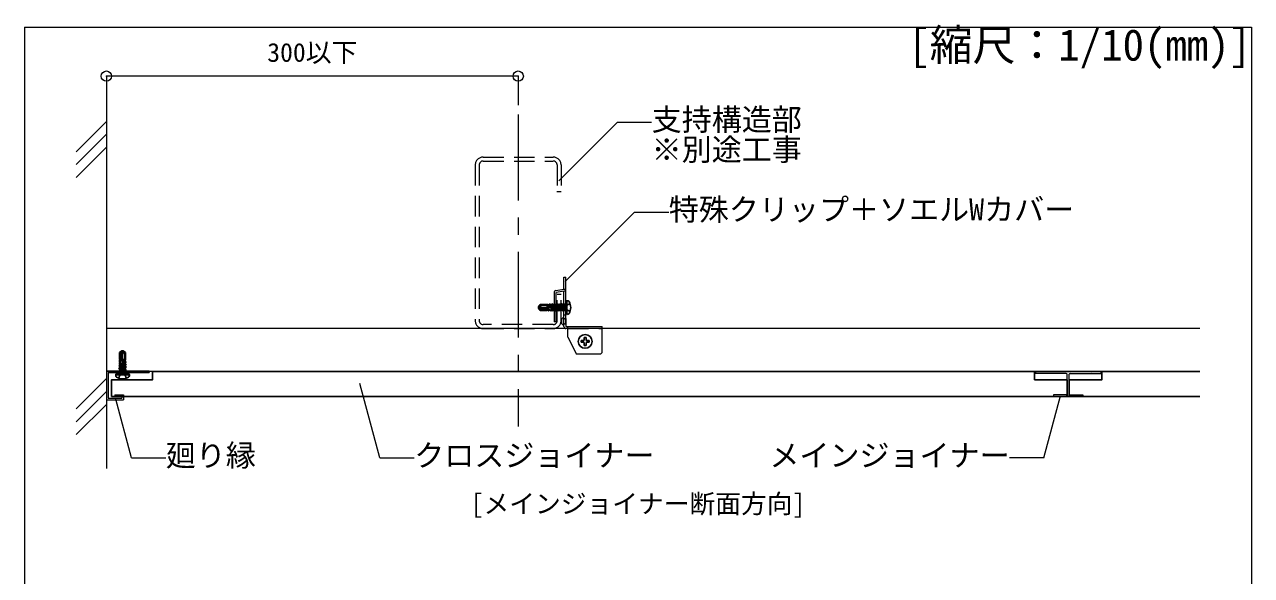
# Model space of a CAD drawing. Units: millimetres, scale not verified. Extents: x -1950 to 1950, y -1347 to 1325.
# Drawn here: x 20 to 735, y -834 to -512 of the extents above; entities that cross this region are included whole.
import ezdxf
from ezdxf.enums import TextEntityAlignment as Align

# ---------------------------------------------------------------- set-up
doc = ezdxf.new("R2010")
doc.units = ezdxf.units.MM
doc.header["$LTSCALE"] = 10
doc.header["$PDMODE"] = 32
doc.header["$PDSIZE"] = 6
for name, pattern in [('CHAIN1', [8, 5, -1, 1, -1]), ('DASHED1', [1.8, 1.2, -0.6]), ('LONG_DASHED1', [7, 6, -1])]:
    doc.linetypes.add(name, pattern=pattern)
for name, color, linetype, lineweight in [('4-0_中心線', 4, 'CHAIN1', 9), ('4-1_吊り材', 7, 'Continuous', 18), ('4-2_野縁受け', 3, 'Continuous', 18), ('4-3_野縁', 2, 'Continuous', 25), ('4-5_寸法', 4, 'Continuous', 9), ('4-6_文字', 7, 'Continuous', 18), ('4-9_躯体他', 4, 'Continuous', 9), ('4-B_補強金具・金具・その他', 3, 'Continuous', 18), ('4-C_ビス・アンカーボルト・強調図形', 2, 'Continuous', 25), ('F-3_野縁', 3, 'Continuous', 18)]:
    doc.layers.add(name, color=color, linetype=linetype, lineweight=lineweight)
doc.layers.add('F-6_文字', color=7, linetype='Continuous')
doc.styles.add('ＭＳ ゴシック', font='')
doc.styles.get('ＭＳ ゴシック').set_extended_font_data('MS Gothic')

msp = doc.modelspace()

# ---------------------------------------------------------------- linework, layer by layer
at = {"layer": '4-0_中心線'}
msp.add_line((307.68, -564.82), (307.68, -746.66), dxfattribs=at)
at = {"layer": '4-1_吊り材'}
for p, q in [((67.68, -689.56), (67.68, -714.56)), ((705, -689.56), (67.68, -689.56)), ((705, -714.56), (67.68, -714.56))]:
    msp.add_line(p, q, dxfattribs=at)
at = {"layer": '4-2_野縁受け'}
for p, q in [((609.18, -714.56), (609.18, -715.76)), ((614.68, -715.56), (614.78, -715.76)), ((627.08, -715.76), (614.78, -715.76)), ((627.58, -727.76), (627.58, -716.26)), ((628.78, -727.76), (628.78, -716.26)), ((629.28, -715.76), (641.58, -715.76)), ((641.68, -715.56), (641.58, -715.76)), ((641.68, -715.56), (641.78, -715.76)), ((641.78, -715.76), (647.18, -715.76)), ((619.68, -728.26), (619.68, -729.26)), ((627.08, -728.26), (619.68, -728.26)), ((619.68, -729.26), (636.68, -729.26))]:
    msp.add_line(p, q, dxfattribs=at)
for points in [[(609.18, -714.56), (647.18, -714.56), (647.18, -715.76)], [(614.68, -715.56), (614.58, -715.76), (609.18, -715.76)], [(629.28, -728.26), (636.68, -728.26), (636.68, -729.26)]]:
    msp.add_lwpolyline(points, dxfattribs=at)
for centre, start, end in [((627.08, -716.26), 0, 90), ((629.28, -716.26), 90, 180), ((627.08, -727.76), 270, 0), ((629.28, -727.76), 180, 270)]:
    msp.add_arc(centre, 0.5, start, end, dxfattribs=at)
at = {"layer": '4-3_野縁'}
for p, q in [((94.55, -714.56), (705, -714.56)), ((608.58, -719.56), (608.58, -714.56)), ((682.14, -714.56), (705, -714.56)), ((627.58, -719.56), (608.58, -719.56)), ((627.58, -729.26), (627.58, -719.56)), ((70.61, -729.26), (705, -729.26))]:
    msp.add_line(p, q, dxfattribs=at)
for points in [[(70.61, -729.26), (70.61, -719.56), (94.55, -719.56), (94.55, -714.56)], [(628.78, -729.26), (628.78, -719.56), (647.78, -719.56), (647.78, -714.56)]]:
    msp.add_lwpolyline(points, dxfattribs=at)
at = {"layer": '4-5_寸法'}
for p, q in [((67.68, -542.34), (67.68, -559.23)), ((307.68, -542.34), (67.68, -542.34)), ((307.68, -542.34), (307.68, -559.23))]:
    msp.add_line(p, q, dxfattribs=at)
at = {"layer": '4-5_寸法', "color": 7}
for p in [(67.68, -542.34), (307.68, -542.34)]:
    msp.add_point(p, dxfattribs=at)
at = {"layer": '4-6_文字'}
for p, q in [((331.32, -603.33), (365.46, -569.19)), ((365.46, -569.19), (385.46, -569.19)), ((334.96, -662.1), (375.46, -621.6)), ((375.46, -621.6), (395.46, -621.6)), ((227.1, -765.04), (215.46, -721.57)), ((614.05, -765.04), (623.74, -728.85)), ((82.3, -765.04), (73.11, -730.73)), ((82.3, -765.04), (102.3, -765.04)), ((227.1, -765.04), (247.1, -765.04)), ((614.05, -765.04), (594.05, -765.04))]:
    msp.add_line(p, q, dxfattribs=at)
at = {"layer": '4-9_躯体他'}
for p, q in [((67.68, -547.32), (67.68, -771.09)), ((50, -586.43), (67.68, -568.76)), ((50, -593.93), (67.68, -576.26)), ((50, -601.43), (67.68, -583.76)), ((50, -736.43), (67.68, -718.76)), ((50, -743.93), (67.68, -726.26)), ((50, -751.43), (67.68, -733.76))]:
    msp.add_line(p, q, dxfattribs=at)
at = {"layer": '4-9_躯体他', "linetype": 'DASHED1'}
for p, q in [((287.28, -589.56), (328.08, -589.56)), ((287.28, -591.86), (327.88, -591.86)), ((282.68, -594.16), (282.68, -684.96)), ((284.98, -594.16), (284.98, -684.96)), ((330.38, -594.16), (330.38, -609.56)), ((332.68, -594.16), (332.68, -609.56)), ((330.18, -609.56), (332.68, -609.56)), ((330.38, -684.96), (330.38, -669.56)), ((330.38, -669.56), (332.68, -669.56)), ((332.68, -684.96), (332.68, -669.56)), ((328.08, -687.26), (287.28, -687.26)), ((287.28, -689.56), (328.08, -689.56))]:
    msp.add_line(p, q, dxfattribs=at)
for centre, radius, start, end in [((287.28, -594.16), 4.6, 90, 180), ((287.28, -594.16), 2.3, 90, 180), ((328.08, -594.16), 4.6, 0, 90), ((328.08, -594.16), 2.3, 0, 90), ((287.28, -684.96), 4.6, 180, 270), ((287.28, -684.96), 2.3, 180, 270), ((328.08, -684.96), 4.6, 270, 0), ((328.08, -684.96), 2.3, 270, 0)]:
    msp.add_arc(centre, radius, start, end, dxfattribs=at)
at = {"layer": '4-B_補強金具・金具・その他'}
for p, q in [((334.3, -659.56), (335.5, -659.56)), ((335.5, -686.96), (335.5, -659.56)), ((328.6, -668.57), (328.6, -685.56)), ((334.51, -667.74), (329.8, -668.57)), ((329.8, -685.56), (329.8, -668.57)), ((334.3, -687.91), (334.3, -667.78)), ((329.8, -685.56), (328.6, -685.56)), ((335.5, -683.76), (335.5, -686.96)), ((334.3, -688.36), (334.3, -687.91)), ((336.7, -689.56), (335.5, -689.56)), ((336.7, -694.56), (336.7, -688.36)), ((356.7, -703.56), (356.7, -688.36)), ((336.7, -694.56), (341.7, -704.56)), ((355.7, -704.56), (341.7, -704.56)), ((356.7, -703.56), (355.7, -704.56)), ((67.68, -714.15), (67.68, -731.15)), ((68.68, -715.15), (92.68, -715.15)), ((72.68, -728.15), (72.68, -729.15)), ((72.68, -729.15), (76.68, -729.15)), ((76.68, -729.15), (76.68, -730.15)), ((67.68, -731.15), (77.68, -731.15))]:
    msp.add_line(p, q, dxfattribs=at)
at = {"layer": '4-B_補強金具・金具・その他', "linetype": 'DASHED1'}
for p, q in [((334.3, -666.56), (335.5, -666.56)), ((335.5, -677.31), (334.3, -677.31)), ((335.5, -681.81), (334.3, -681.81)), ((336.7, -689.56), (356.7, -689.56))]:
    msp.add_line(p, q, dxfattribs=at)
at = {"layer": '4-B_補強金具・金具・その他'}
for points in [[(329.59, -667.39), (334.3, -666.56), (334.3, -659.56)], [(335.5, -686.96), (335.5, -688.36), (356.7, -688.36)], [(67.68, -714.15), (92.68, -714.15), (92.68, -715.15)], [(68.68, -715.15), (68.68, -730.15), (76.68, -730.15)], [(72.68, -728.15), (77.68, -728.15), (77.68, -731.15)]]:
    msp.add_lwpolyline(points, dxfattribs=at)
for centre, radius, start, end in [((329.8, -668.57), 1.2, 99.95063, 180), ((334.3, -666.56), 1.2, 279.95063, 0), ((335.5, -685.36), 2.82, 115.20897, 244.79103), ((335.5, -688.36), 1.2, 180, 270)]:
    msp.add_arc(centre, radius, start, end, dxfattribs=at)
at = {"layer": '4-B_補強金具・金具・その他', "linetype": 'DASHED1'}
msp.add_arc((335.5, -685.36), 1.6, 90, 270, dxfattribs=at)
at = {"layer": '4-C_ビス・アンカーボルト・強調図形'}
for p, q in [((319.94, -677.21), (319.5, -677.31)), ((320, -677.4), (319.5, -677.31)), ((319.5, -677.31), (319.58, -677.67)), ((319.58, -677.67), (320, -677.4)), ((319.58, -677.67), (320.52, -679.01)), ((321.41, -678.21), (320, -677.4)), ((320, -677.4), (320.78, -678.51)), ((324.5, -675.61), (320.52, -675.61)), ((320.75, -675.86), (320.52, -675.61)), ((320.78, -678.51), (320.52, -679.01)), ((324.5, -679.01), (320.52, -679.01)), ((320.8, -676.6), (320.75, -676.67)), ((320.78, -678.51), (325, -678.51)), ((320.9, -677.36), (321.16, -677.51)), ((321.16, -677.51), (326.43, -677.51)), ((321.41, -678.21), (325, -678.21)), ((321.55, -676.21), (324.5, -676.21)), ((324.94, -675.48), (324.5, -675.61)), ((324.5, -676.99), (324.5, -675.61)), ((324.73, -676.84), (324.5, -675.87)), ((324.5, -676.51), (324.62, -677.02)), ((324.5, -676.99), (327.29, -677.74)), ((324.5, -678.73), (325.02, -678.7)), ((324.5, -679.01), (324.5, -678.73)), ((325.04, -678.81), (324.5, -678.81)), ((324.73, -676.84), (324.62, -677.02)), ((324.73, -676.84), (325.18, -676.96)), ((325.18, -676.96), (324.94, -675.48)), ((324.94, -675.48), (325.13, -675.81)), ((325, -677.12), (325, -678.7)), ((325.11, -678.49), (325.02, -678.7)), ((325.02, -678.7), (325.04, -678.81)), ((325.29, -679.23), (325.04, -678.81)), ((325.11, -678.49), (325.42, -678.48)), ((325.29, -679.23), (325.11, -678.49)), ((325.75, -675.81), (325.13, -675.81)), ((325.47, -677.25), (325.13, -675.81)), ((325.47, -677.25), (325.18, -676.96)), ((325.55, -679.31), (325.29, -679.23)), ((325.55, -679.31), (325.42, -678.48)), ((325.8, -678.65), (325.42, -678.48)), ((325.55, -679.31), (325.83, -678.81)), ((325.75, -675.81), (326.13, -677.43)), ((325.8, -678.65), (326.41, -678.62)), ((325.83, -678.81), (325.8, -678.65)), ((326.45, -678.81), (325.83, -678.81)), ((326.19, -675.21), (326.09, -675.21)), ((326.45, -677.31), (326.13, -677.43)), ((326.55, -677.34), (326.19, -675.21)), ((326.19, -675.21), (326.54, -675.81)), ((326.63, -678.41), (326.41, -678.62)), ((326.41, -678.62), (326.45, -678.81)), ((326.45, -677.31), (326.55, -677.34)), ((326.8, -679.41), (326.45, -678.81)), ((327.16, -675.81), (326.54, -675.81)), ((326.97, -677.66), (326.54, -675.81)), ((326.97, -677.66), (326.55, -677.34)), ((326.63, -678.41), (326.73, -678.4)), ((326.8, -679.41), (326.63, -678.41)), ((326.9, -679.41), (326.73, -678.4)), ((327.19, -678.58), (326.73, -678.4)), ((326.9, -679.41), (327.24, -678.81)), ((327.16, -675.81), (327.86, -678.81)), ((327.19, -678.58), (327.44, -678.56)), ((327.24, -678.81), (327.19, -678.58)), ((327.86, -678.81), (327.24, -678.81)), ((327.6, -675.21), (327.5, -675.21)), ((328.31, -679.41), (327.6, -675.21)), ((327.6, -675.21), (327.95, -675.81)), ((328.21, -679.41), (327.86, -678.81)), ((328.57, -675.81), (327.95, -675.81)), ((328.65, -678.81), (327.95, -675.81)), ((328.31, -679.41), (328.65, -678.81)), ((328.57, -675.81), (329.27, -678.81)), ((329.27, -678.81), (328.65, -678.81)), ((329.01, -675.21), (328.91, -675.21)), ((329.72, -679.41), (329.01, -675.21)), ((329.01, -675.21), (329.36, -675.81)), ((329.62, -679.41), (329.27, -678.81)), ((330.06, -678.81), (329.36, -675.81)), ((329.98, -675.81), (329.36, -675.81)), ((329.72, -679.41), (330.06, -678.81)), ((329.98, -675.81), (330.68, -678.81)), ((330.68, -678.81), (330.06, -678.81)), ((330.42, -675.21), (330.32, -675.21)), ((331.18, -679.32), (330.42, -675.21)), ((330.42, -675.21), (330.77, -675.81)), ((331, -679.36), (330.68, -678.81)), ((331.45, -678.86), (330.77, -675.81)), ((331.18, -679.32), (331.45, -678.86)), ((331.39, -675.81), (332.09, -678.81)), ((332.09, -678.81), (331.45, -678.81)), ((331.83, -675.21), (331.73, -675.21)), ((332.59, -679.32), (331.83, -675.21)), ((331.83, -675.21), (332.18, -675.81)), ((332.41, -679.36), (332.09, -678.81)), ((332.86, -678.86), (332.18, -675.81)), ((332.59, -679.32), (332.86, -678.86)), ((332.82, -675.81), (333.52, -678.81)), ((333.52, -678.81), (332.86, -678.81)), ((333.26, -675.21), (333.16, -675.21)), ((334.02, -679.32), (333.26, -675.21)), ((333.26, -675.21), (333.61, -675.81)), ((333.84, -679.36), (333.52, -678.81)), ((334.29, -678.86), (333.61, -675.81)), ((334.02, -679.32), (334.29, -678.86)), ((334.57, -675.21), (334.23, -675.81)), ((334.23, -675.81), (334.7, -677.82)), ((334.7, -678.81), (334.29, -678.81)), ((334.67, -675.21), (334.57, -675.21)), ((334.7, -675.99), (334.57, -675.21)), ((334.67, -675.21), (334.7, -675.26)), ((334.7, -675.35), (334.67, -675.21)), ((334.7, -679.08), (334.7, -675.26)), ((334.7, -675.54), (335.18, -675.53)), ((334.7, -679.08), (335.18, -679.09)), ((335.5, -675.21), (335.18, -675.53)), ((335.18, -679.09), (335.18, -675.53)), ((335.5, -679.41), (335.18, -679.09)), ((336, -673.31), (336.3, -673.31)), ((336, -673.31), (336, -681.31)), ((326.9, -679.41), (326.8, -679.41)), ((328.31, -679.41), (328.21, -679.41)), ((329.72, -679.41), (329.62, -679.41)), ((331.18, -679.32), (331, -679.36)), ((332.59, -679.32), (332.41, -679.36)), ((334.02, -679.32), (333.84, -679.36)), ((344.4, -696.56), (345.7, -696.56)), ((344.4, -696.56), (344.4, -697.56)), ((344.4, -697.56), (345.7, -697.56)), ((346.2, -694.76), (347.2, -694.76)), ((346.2, -694.76), (346.2, -696.06)), ((346.2, -698.06), (346.2, -699.36)), ((346.2, -699.36), (347.2, -699.36)), ((347.2, -694.76), (347.2, -696.06)), ((347.2, -698.06), (347.2, -699.36)), ((347.7, -696.56), (349, -696.56)), ((347.7, -697.56), (349, -697.56)), ((349, -696.56), (349, -697.56)), ((76.75, -702.64), (75.41, -703.58)), ((75.41, -707.56), (75.41, -703.58)), ((75.91, -703.84), (75.41, -703.58)), ((75.41, -707.56), (75.69, -707.56)), ((75.61, -708.1), (75.61, -707.56)), ((75.69, -707.56), (75.72, -708.07)), ((77.02, -703.06), (75.91, -703.84)), ((75.91, -703.84), (75.91, -708.06)), ((76.21, -704.46), (77.02, -703.06)), ((76.21, -704.46), (76.21, -708.06)), ((77.43, -707.56), (76.67, -710.35)), ((77.11, -702.56), (76.75, -702.64)), ((76.75, -702.64), (77.02, -703.06)), ((77.06, -703.96), (76.91, -704.22)), ((76.91, -704.22), (76.91, -709.49)), ((77.02, -703.06), (77.11, -702.56)), ((77.2, -703), (77.11, -702.56)), ((77.91, -707.56), (77.39, -707.68)), ((77.57, -707.79), (77.39, -707.68)), ((77.43, -707.56), (78.81, -707.56)), ((77.57, -707.79), (77.45, -708.24)), ((77.57, -707.79), (78.54, -707.56)), ((77.81, -703.86), (77.75, -703.81)), ((78.21, -704.61), (78.21, -707.56)), ((78.56, -703.81), (78.81, -703.58)), ((78.81, -707.56), (78.81, -703.58)), ((78.93, -708), (78.81, -707.56)), ((75.01, -709.86), (75.61, -709.51)), ((75.01, -709.86), (76.01, -709.69)), ((75.01, -709.96), (76.01, -709.79)), ((75.01, -709.96), (75.01, -709.86)), ((75.01, -709.96), (75.61, -710.3)), ((75.01, -711.37), (79.21, -710.66)), ((75.01, -711.27), (75.61, -710.92)), ((75.01, -711.37), (75.01, -711.27)), ((75.01, -711.37), (75.61, -711.71)), ((75.01, -712.78), (79.21, -712.07)), ((75.01, -712.68), (75.61, -712.33)), ((75.01, -712.78), (75.01, -712.68)), ((75.01, -712.78), (75.61, -713.12)), ((75.06, -714.06), (75.61, -713.74)), ((75.1, -714.24), (75.06, -714.06)), ((75.1, -714.24), (79.21, -713.48)), ((75.1, -714.24), (75.56, -714.51)), ((75.11, -708.61), (75.18, -708.35)), ((75.11, -708.61), (75.94, -708.48)), ((75.11, -708.61), (75.61, -708.89)), ((75.18, -708.35), (75.61, -708.1)), ((75.18, -708.35), (75.92, -708.17)), ((78.65, -714.47), (75.51, -715.21)), ((75.51, -715.21), (75.56, -714.51)), ((75.56, -714.51), (78.61, -713.83)), ((75.72, -708.07), (75.61, -708.1)), ((75.61, -708.89), (75.76, -708.86)), ((75.61, -709.51), (75.61, -708.89)), ((75.8, -709.47), (75.61, -709.51)), ((78.61, -710.22), (75.61, -710.92)), ((75.61, -710.3), (75.84, -710.25)), ((75.61, -710.92), (75.61, -710.3)), ((75.61, -711.71), (78.61, -711.01)), ((78.61, -711.63), (75.61, -712.33)), ((75.61, -712.33), (75.61, -711.71)), ((75.61, -713.12), (78.61, -712.42)), ((78.61, -713.04), (75.61, -713.74)), ((75.61, -713.74), (75.61, -713.12)), ((77.29, -708.06), (75.72, -708.06)), ((75.92, -708.17), (75.72, -708.07)), ((75.76, -708.86), (75.94, -708.48)), ((75.76, -708.86), (75.8, -709.47)), ((76.01, -709.69), (75.8, -709.47)), ((75.84, -710.25), (76.01, -709.79)), ((75.84, -710.25), (75.85, -710.5)), ((75.92, -708.17), (75.94, -708.48)), ((76.01, -709.69), (76.01, -709.79)), ((76.76, -710.03), (78.61, -709.6)), ((76.76, -710.03), (77.08, -709.61)), ((78.61, -708.81), (76.99, -709.19)), ((77.11, -709.51), (76.99, -709.19)), ((77.08, -709.61), (79.21, -709.25)), ((77.11, -709.5), (77.08, -709.61)), ((77.17, -708.53), (78.61, -708.19)), ((77.17, -708.53), (77.45, -708.24)), ((77.45, -708.24), (78.93, -708)), ((78.93, -708), (78.61, -708.19)), ((78.61, -708.81), (78.61, -708.19)), ((79.21, -709.25), (78.61, -709.6)), ((78.61, -710.22), (78.61, -709.6)), ((79.21, -710.66), (78.61, -711.01)), ((78.61, -711.63), (78.61, -711.01)), ((79.21, -712.07), (78.61, -712.42)), ((78.61, -713.04), (78.61, -712.42)), ((79.21, -713.48), (78.61, -713.83)), ((78.61, -713.85), (78.61, -713.83)), ((78.65, -714.47), (78.61, -713.85)), ((78.92, -715.06), (79.01, -714.68)), ((79.21, -709.25), (79.21, -709.15)), ((79.21, -710.66), (79.21, -710.56)), ((79.21, -712.07), (79.21, -711.97)), ((79.21, -713.48), (79.21, -713.38)), ((81.11, -716.56), (73.11, -716.56)), ((73.11, -716.56), (73.11, -716.86)), ((80.61, -716.06), (73.61, -716.06)), ((74.81, -718.44), (75.96, -716.12)), ((75.01, -716.06), (75.32, -715.74)), ((75.32, -715.74), (78.89, -715.74)), ((77.11, -715.51), (75.96, -716.12)), ((77.11, -715.51), (78.25, -716.12)), ((78.06, -715.26), (78.92, -715.06)), ((79.41, -718.44), (78.25, -716.12)), ((78.4, -715.26), (78.7, -715.19)), ((78.92, -715.06), (78.7, -715.19)), ((78.71, -715.26), (78.7, -715.19)), ((78.88, -715.26), (78.89, -715.74)), ((79.21, -716.06), (78.89, -715.74)), ((81.11, -716.56), (81.11, -716.86))]:
    msp.add_line(p, q, dxfattribs=at)
at = {"layer": '4-C_ビス・アンカーボルト・強調図形', "linetype": 'LONG_DASHED1'}
for p, q in [((334.95, -677.31), (335.56, -676.16)), ((334.95, -677.31), (335.56, -678.45)), ((337.88, -675.01), (335.56, -676.16)), ((337.88, -679.61), (335.56, -678.45))]:
    msp.add_line(p, q, dxfattribs=at)
at = {"layer": '4-C_ビス・アンカーボルト・強調図形'}
for points in [[(320.52, -675.61), (319.58, -676.95), (319.5, -677.31)], [(326.45, -677.31), (326.09, -675.21), (325.75, -675.81)], [(328.21, -679.41), (327.5, -675.21), (327.16, -675.81)], [(329.62, -679.41), (328.91, -675.21), (328.57, -675.81)], [(331, -679.36), (330.32, -675.21), (329.98, -675.81)], [(331.41, -675.77), (330.79, -675.81), (330.77, -675.81)], [(332.41, -679.36), (331.73, -675.21), (331.39, -675.81)], [(332.82, -675.77), (332.2, -675.81), (332.18, -675.81)], [(333.84, -679.36), (333.16, -675.21), (332.82, -675.81)], [(334.25, -675.77), (333.63, -675.81), (333.61, -675.81)], [(78.81, -703.58), (77.47, -702.64), (77.11, -702.56)], [(75.01, -711.27), (79.21, -710.56), (78.61, -710.22)], [(75.01, -712.68), (79.21, -711.97), (78.61, -711.63)], [(75.06, -714.06), (79.21, -713.38), (78.61, -713.04)], [(75.59, -715.26), (79.01, -714.68), (78.65, -714.47)], [(77.11, -709.51), (79.21, -709.15), (78.61, -708.81)], [(78.88, -715.26), (75.34, -715.26), (75.32, -715.74)]]:
    msp.add_lwpolyline(points, dxfattribs=at)
msp.add_circle((346.7, -697.06), 4, dxfattribs=at)
for centre, radius, start, end in [((319.65, -675.9), 1.34, 282.5, 325), ((320.23, -678.52), 1.34, 59.99998, 102.5), ((321.14, -676.95), 0.479, 144.99998, 239.99998), ((321.55, -675.11), 1.1, 222.84566, 270), ((320.31, -676.26), 0.594, 325, 42.84566), ((321.55, -677.13), 0.921, 90, 144.99998), ((326.75, -678.26), 0.75, 336.07925, 43.5446), ((336, -673.81), 0.5, 90, 180), ((336.3, -674.51), 1.2, 31.89078, 90), ((331.8, -677.31), 6.5, 328.10921, 31.89078), ((336, -680.81), 0.5, 180, 270), ((336.3, -680.11), 1.2, 270, 328.10921), ((345.7, -696.06), 0.5, 270, 0), ((345.7, -698.06), 0.5, 0, 90), ((347.7, -696.06), 0.5, 180, 270), ((347.7, -698.06), 0.5, 90, 180), ((75.89, -703.29), 1.34, 330, 12.5), ((77.47, -704.2), 0.479, 55, 150), ((78.52, -702.71), 1.34, 192.5, 235), ((78.15, -703.37), 0.594, 235, 312.84567), ((77.29, -704.61), 0.921, 0, 55), ((79.31, -704.61), 1.1, 132.84567, 180), ((76.16, -709.81), 0.75, 246.07927, 313.54462), ((73.61, -716.56), 0.5, 90, 180), ((74.31, -716.86), 1.2, 180, 238.10921), ((77.11, -712.36), 6.5, 238.10921, 301.89079), ((79.91, -716.86), 1.2, 301.89079, 0), ((80.61, -716.56), 0.5, 0, 90)]:
    msp.add_arc(centre, radius, start, end, dxfattribs=at)
at = {"layer": 'F-3_野縁'}
for p, q in [((20, -513.82), (20, -1125)), ((20, -513.82), (735, -513.82)), ((735, -513.82), (735, -1125))]:
    msp.add_line(p, q, dxfattribs=at)

# ---------------------------------------------------------------- texts
at = {"layer": '4-5_寸法', "style": 'ＭＳ ゴシック'}
msp.add_text('300以下', height=11, dxfattribs=at).set_placement((161.43, -537.34), align=Align.BOTTOM_LEFT)
at = {"layer": '4-6_文字', "style": 'ＭＳ ゴシック'}
for s, height, p in [('支持構造部', 12.83, (385.46, -577.94)), ('※別途工事', 12.83, (385.46, -595.44)), ('特殊クリップ＋ソエルWカバー', 12.83, (395.46, -630.35)), ('廻り縁', 12.83, (102.3, -773.79)), ('クロスジョイナー', 12.83, (247.1, -773.79)), ('メインジョイナー', 12.83, (454.05, -773.79)), ('[メインジョイナー断面方向]', 11, (280, -800.52))]:
    msp.add_text(s, height=height, dxfattribs=at).set_placement(p, align=Align.BOTTOM_LEFT)
at = {"layer": 'F-6_文字', "style": 'ＭＳ ゴシック'}
msp.add_text('[縮尺：1/10(mm)]', height=18.33, dxfattribs=at).set_placement((535, -538.82), align=Align.BOTTOM_LEFT)

doc.saveas('drawing.dxf')
